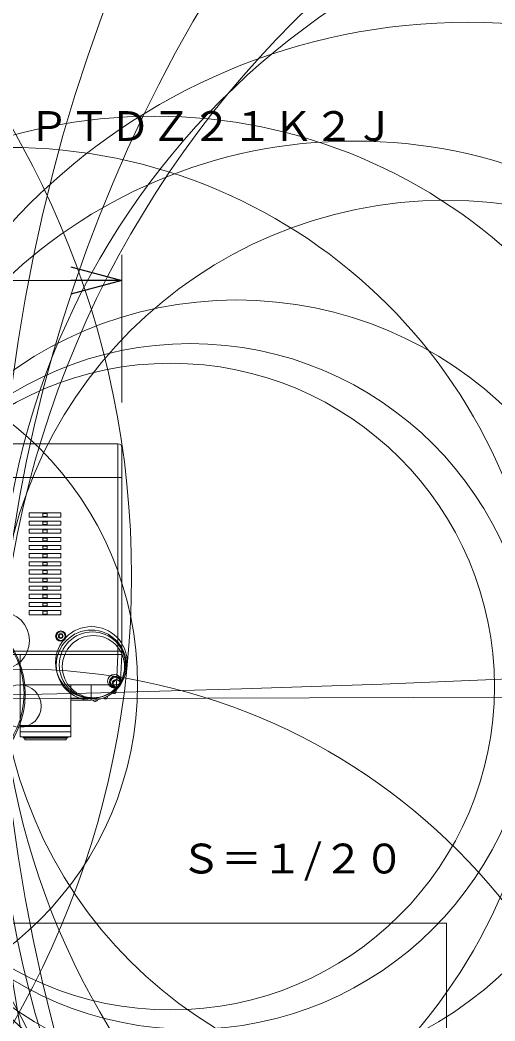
# Model space of a CAD drawing. Units: millimetres, scale not verified. Extents: x -8291 to 8336, y -215 to 16647.
# Drawn here: x 41.55 to 64.87, y 3.69 to 52.88 of the extents above; entities that cross this region are included whole.
import ezdxf
from ezdxf.enums import TextEntityAlignment as Align

# ---------------------------------------------------------------- set-up
doc = ezdxf.new("R2010")
doc.units = ezdxf.units.MM
doc.header["$LTSCALE"] = 0.125
doc.layers.add('0-0_0', color=7, linetype='Continuous')
doc.layers.add('0-3_TOUROKU', color=7, linetype='Continuous')
for name, color, linetype, lineweight in [('0-2_WAKU', 1, 'Continuous', 18), ('0-4_SUNPO', 3, 'Continuous', 18), ('0-5_GAIKEI', 1, 'Continuous', 18)]:
    doc.layers.add(name, color=color, linetype=linetype, lineweight=lineweight)
doc.styles.add('ＭＳ ゴシック', font='')
doc.styles.get('ＭＳ ゴシック').set_extended_font_data('MS Gothic')

# ---------------------------------------------------------------- blocks, each defined once
blk = doc.blocks.new('_Open30')
at = {"layer": '0-0_0'}
blk.add_line((0, 0), (-1, 0), dxfattribs=at)
blk.add_lwpolyline([(-1, 0.26795), (0, 0), (-1, -0.26795)], dxfattribs=at)
blk = doc.blocks.new('D3')
at = {"layer": '0-4_SUNPO'}
for p, q in [((71.0551, 347.5874), (71.0551, 354.8374)), ((111.0551, 347.5874), (111.0551, 354.8374)), ((73.5551, 353.5874), (108.5551, 353.5874))]:
    blk.add_line(p, q, dxfattribs=at)
at = {"layer": '0-4_SUNPO', "xscale": 2.5, "yscale": 2.5, "rotation": 180}
blk.add_blockref('_Open30', (71.0551, 353.5874), dxfattribs=at)
at = {"layer": '0-4_SUNPO', "xscale": 2.5, "yscale": 2.5}
blk.add_blockref('_Open30', (111.0551, 353.5874), dxfattribs=at)
at = {"layer": '0-4_SUNPO', "color": 7, "style": 'ＭＳ ゴシック'}
blk.add_text('800', height=1.833, dxfattribs=at).set_placement((89.1801, 354.2124), align=Align.BOTTOM_LEFT)

msp = doc.modelspace()

# ---------------------------------------------------------------- linework, layer by layer
at = {"layer": '0-2_WAKU', "color": 4}
for p in [(-62.5005, 8.4953), (62.4995, -56.5047)]:
    msp.add_line(p, (62.4995, 8.4953), dxfattribs=at)
at = {"layer": '0-5_GAIKEI', "color": 7}
for p, q in [((10.2545, 32.0535), (46.3545, 32.0535)), ((46.5545, 31.8535), (46.5545, 21.7035)), ((42.6775, 28.4861), (42.6775, 28.6208)), ((42.7025, 28.6228), (42.8566, 28.6228)), ((42.8815, 28.4861), (42.8815, 28.6208)), ((42.0076, 28.0524), (42.0076, 28.2545)), ((42.0076, 28.2545), (43.5515, 28.2545)), ((43.5515, 28.0524), (42.0076, 28.0524)), ((42.6775, 28.0861), (42.6775, 28.2208)), ((42.7025, 28.4841), (42.8566, 28.4841)), ((42.7025, 28.2228), (42.8566, 28.2228)), ((42.7025, 28.0841), (42.8566, 28.0841)), ((42.8815, 28.0861), (42.8815, 28.2208)), ((43.5515, 28.2545), (43.5515, 28.0524)), ((42.6775, 27.6861), (42.6775, 27.8208)), ((42.7025, 27.8228), (42.8566, 27.8228)), ((42.7025, 27.6841), (42.8566, 27.6841)), ((42.8815, 27.6861), (42.8815, 27.8208)), ((42.6775, 27.2861), (42.6775, 27.4208)), ((42.7025, 27.4228), (42.8566, 27.4228)), ((42.7025, 27.2841), (42.8566, 27.2841)), ((42.8815, 27.2861), (42.8815, 27.4208)), ((42.0076, 26.8524), (42.0076, 27.0545)), ((42.0076, 27.0545), (43.5515, 27.0545)), ((43.5515, 26.8524), (42.0076, 26.8524)), ((42.6775, 26.8861), (42.6775, 27.0208)), ((42.6775, 26.4861), (42.6775, 26.6208)), ((42.7025, 27.0228), (42.8566, 27.0228)), ((42.7025, 26.8841), (42.8566, 26.8841)), ((42.7025, 26.6228), (42.8566, 26.6228)), ((42.8815, 26.8861), (42.8815, 27.0208)), ((42.8815, 26.4861), (42.8815, 26.6208)), ((43.5515, 27.0545), (43.5515, 26.8524)), ((42.0076, 26.0524), (42.0076, 26.2545)), ((42.0076, 26.2545), (43.5515, 26.2545)), ((42.6775, 26.0861), (42.6775, 26.2208)), ((42.7025, 26.4841), (42.8566, 26.4841)), ((42.7025, 26.2228), (42.8566, 26.2228)), ((42.7025, 26.0841), (42.8566, 26.0841)), ((42.8815, 26.0861), (42.8815, 26.2208)), ((43.5515, 26.2545), (43.5515, 26.0524)), ((43.5515, 26.0524), (42.0076, 26.0524)), ((42.0076, 25.6524), (42.0076, 25.8545)), ((42.0076, 25.8545), (43.5515, 25.8545)), ((43.5515, 25.6524), (42.0076, 25.6524)), ((42.6775, 25.6861), (42.6775, 25.8208)), ((42.7025, 25.8228), (42.8566, 25.8228)), ((42.7025, 25.6841), (42.8566, 25.6841)), ((42.8815, 25.6861), (42.8815, 25.8208)), ((43.5515, 25.8545), (43.5515, 25.6524)), ((42.6775, 25.2861), (42.6775, 25.4208)), ((42.7025, 25.4228), (42.8566, 25.4228)), ((42.7025, 25.2841), (42.8566, 25.2841)), ((42.8815, 25.2861), (42.8815, 25.4208)), ((42.0076, 24.8524), (42.0076, 25.0545)), ((42.0076, 25.0545), (43.5515, 25.0545)), ((43.5515, 24.8524), (42.0076, 24.8524)), ((42.6775, 24.8861), (42.6775, 25.0208)), ((42.6775, 24.4861), (42.6775, 24.6208)), ((42.7025, 25.0228), (42.8566, 25.0228)), ((42.7025, 24.8841), (42.8566, 24.8841)), ((42.7025, 24.6228), (42.8566, 24.6228)), ((42.8815, 24.8861), (42.8815, 25.0208)), ((42.8815, 24.4861), (42.8815, 24.6208)), ((43.5515, 25.0545), (43.5515, 24.8524)), ((42.6775, 24.0861), (42.6775, 24.2208)), ((42.7025, 24.4841), (42.8566, 24.4841)), ((42.7025, 24.2228), (42.8566, 24.2228)), ((42.8815, 24.0861), (42.8815, 24.2208)), ((42.0076, 23.6524), (42.0076, 23.8545)), ((42.0076, 23.8545), (43.5515, 23.8545)), ((43.5515, 23.6524), (42.0076, 23.6524)), ((42.6775, 23.6861), (42.6775, 23.8208)), ((42.7025, 24.0841), (42.8566, 24.0841)), ((42.7025, 23.8228), (42.8566, 23.8228)), ((42.7025, 23.6841), (42.8566, 23.6841)), ((42.8815, 23.6861), (42.8815, 23.8208)), ((43.5515, 23.8545), (43.5515, 23.6524)), ((46.5545, 21.7034), (46.4859, 20.393)), ((41.5545, 20.2034), (41.5545, 18.2034)), ((44.0545, 20.2034), (44.0545, 18.2034)), ((46.4859, 20.393), (46.479, 20.2614)), ((45.0545, 19.4534), (44.0545, 19.4534)), ((41.5545, 18.1534), (41.5545, 17.6534)), ((44.0545, 17.6534), (44.0545, 18.1534)), ((41.5545, 17.6534), (44.0545, 17.6534))]:
    msp.add_line(p, q, dxfattribs=at)
at = {"layer": '0-5_GAIKEI'}
for p, q in [((46.3545, 21.7035), (46.3545, 32.0535)), ((10.0545, 30.4035), (46.5545, 30.4035)), ((10.0545, 21.8535), (46.5545, 21.8535)), ((46.5545, 21.7035), (10.0545, 21.7035)), ((10.2577, 21.7034), (46.5545, 21.7034)), ((41.5545, 21.7034), (41.5545, 20.2034)), ((46.2861, 20.2034), (46.3552, 21.7034)), ((41.5545, 20.2034), (46.2861, 20.2034)), ((45.0545, 20.2034), (45.0545, 19.4534)), ((46.2861, 20.2034), (46.2771, 20.0582)), ((46.2055, 19.8946), (46.2773, 19.8884)), ((46.2845, 19.9703), (46.2773, 19.8884)), ((44.0545, 19.5479), (45.0545, 19.5479)), ((41.5545, 18.2034), (44.0545, 18.2034)), ((41.7545, 18.2034), (41.7545, 18.1534)), ((42.8045, 18.2034), (42.8045, 18.1534)), ((43.8545, 18.1534), (43.8545, 18.2034)), ((44.0545, 18.1534), (41.5545, 18.1534)), ((41.5545, 17.9034), (44.0545, 17.9034)), ((41.6795, 17.6534), (41.7545, 17.5784)), ((43.892, 17.6159), (41.717, 17.6159)), ((41.7545, 17.5784), (43.8545, 17.5784)), ((41.792, 17.5784), (41.792, 17.5034)), ((41.792, 17.5034), (43.817, 17.5034)), ((43.817, 17.5784), (43.817, 17.5034)), ((43.8545, 17.5784), (43.9295, 17.6534))]:
    msp.add_line(p, q, dxfattribs=at)
at = {"layer": '0-5_GAIKEI', "color": 7}
for points in [[(42.0076, 28.6545), (43.5515, 28.6545), (43.5515, 28.4524), (42.0076, 28.4524)], [(42.0076, 27.8545), (43.5515, 27.8545), (43.5515, 27.6524), (42.0076, 27.6524)], [(42.0076, 27.4545), (43.5515, 27.4545), (43.5515, 27.2524), (42.0076, 27.2524)], [(42.0076, 26.6545), (43.5515, 26.6545), (43.5515, 26.4524), (42.0076, 26.4524)], [(42.0076, 25.4545), (43.5515, 25.4545), (43.5515, 25.2524), (42.0076, 25.2524)], [(42.0076, 24.6545), (43.5515, 24.6545), (43.5515, 24.4524), (42.0076, 24.4524)], [(42.0076, 24.2545), (43.5515, 24.2545), (43.5515, 24.0524), (42.0076, 24.0524)]]:
    msp.add_lwpolyline(points, close=True, dxfattribs=at)
for centre, radius in [((22.2489, 8333.0327), 8313.5778), ((17.7729, 1094.6018), 1075.1461), ((45.0545, 21.1754), 1.722), ((45.0545, 21.1753), 1.7219), ((46.2792, 20.2719), 0.2)]:
    msp.add_circle(centre, radius, dxfattribs=at)
at = {"layer": '0-5_GAIKEI'}
for centre, radius in [((123.6488, 24.4393), 83.1424), ((113.337, 16.5075), 72.9478), ((70.8641, 22.8358), 48.7745), ((2.7171, 25.5298), 44.3139), ((90.0849, 17.6572), 49.6673), ((77.74, 22.645), 37.1986), ((63.5775, 22.2907), 30.4796), ((48.1566, 22.0997), 26.0551), ((57.9543, 22.0813), 24.8526), ((40.9603, 20.2702), 26.3484), ((62.461, 22.1097), 21.9102), ((52.1838, 19.9958), 19.1248), ((49.9126, 20.1274), 16.851), ((30.9701, 20.2332), 16.3581), ((48.9535, 20.1193), 15.8923), ((37.4389, 19.7585), 4.372), ((37.4754, 19.7804), 4.2767), ((40.6038, 22.378), 1.4178), ((45.0581, 21.3079), 1.7599), ((43.5545, 22.6035), 0.2515), ((43.5545, 22.6035), 0.215), ((43.5545, 22.6035), 0.115), ((43.5545, 22.6034), 0.085), ((45.1066, 21.1813), 1.6245), ((45.1587, 21.1001), 1.5285), ((13.6582, -10.4111), 31.3866), ((41.5361, -9.4536), 30.429), ((46.1878, 20.3832), 0.337), ((41.5545, 19.1618), 1.0417), ((46.2216, 20.3407), 0.2827), ((46.2447, 20.3195), 0.2513), ((46.3062, 20.271), 0.1731)]:
    msp.add_circle(centre, radius, dxfattribs=at)
at = {"layer": '0-5_GAIKEI', "color": 7}
msp.add_arc((46.3545, 31.8535), 0.2, 0, 90, dxfattribs=at)
at = {"layer": '0-5_GAIKEI'}
for centre, radius, start, end in [((46.2861, 20.4034), 0.2, 270, 357), ((46.1528, 19.8993), 0.125, 236.54289, 355), ((46.1528, 19.8993), 0.05, 270.16131, 351.27081), ((45.2476, 19.5094), 0.125, 205.63813, 347.57925), ((45.2476, 19.5094), 0.05, 249.91182, 303.30556), ((45.7289, 19.6375), 0.125, 221.64742, 5.71116), ((45.7289, 19.6375), 0.05, 261.82368, 325.5349)]:
    msp.add_arc(centre, radius, start, end, dxfattribs=at)
at = {"layer": '0-5_GAIKEI', "color": 7}
for centre, start_param, end_param in [((42.7025, 28.6206), 4.712389, 6.1959188), ((42.8566, 28.6206), 3.2288591, 4.712389), ((42.7025, 28.4863), 0.0872665, 1.5707963), ((42.7025, 28.2206), 4.712389, 6.1959188), ((42.7025, 28.0863), 0.0872665, 1.5707963), ((42.8566, 28.4863), 1.5707963, 3.0543262), ((42.8566, 28.2206), 3.2288591, 4.712389), ((42.8566, 28.0863), 1.5707963, 3.0543262), ((42.7025, 27.8206), 4.712389, 6.1959188), ((42.7025, 27.6863), 0.0872665, 1.5707963), ((42.8566, 27.8206), 3.2288591, 4.712389), ((42.8566, 27.6863), 1.5707963, 3.0543262), ((42.7025, 27.4206), 4.712389, 6.1959188), ((42.7025, 27.2863), 0.0872665, 1.5707963), ((42.8566, 27.4206), 3.2288591, 4.712389), ((42.8566, 27.2863), 1.5707963, 3.0543262), ((42.7025, 27.0206), 4.712389, 6.1959188), ((42.7025, 26.8863), 0.0872665, 1.5707963), ((42.7025, 26.6206), 4.712389, 6.1959188), ((42.8566, 27.0206), 3.2288591, 4.712389), ((42.8566, 26.8863), 1.5707963, 3.0543262), ((42.8566, 26.6206), 3.2288591, 4.712389), ((42.7025, 26.4863), 0.0872665, 1.5707963), ((42.7025, 26.2206), 4.712389, 6.1959188), ((42.7025, 26.0863), 0.0872665, 1.5707963), ((42.8566, 26.4863), 1.5707963, 3.0543262), ((42.8566, 26.2206), 3.2288591, 4.712389), ((42.8566, 26.0863), 1.5707963, 3.0543262), ((42.7025, 25.8206), 4.712389, 6.1959188), ((42.7025, 25.6863), 0.0872665, 1.5707963), ((42.8566, 25.8206), 3.2288591, 4.712389), ((42.8566, 25.6863), 1.5707963, 3.0543262), ((42.7025, 25.4206), 4.712389, 6.1959188), ((42.7025, 25.2863), 0.0872665, 1.5707963), ((42.8566, 25.4206), 3.2288591, 4.712389), ((42.8566, 25.2863), 1.5707963, 3.0543262), ((42.7025, 25.0206), 4.712389, 6.1959188), ((42.7025, 24.8863), 0.0872665, 1.5707963), ((42.7025, 24.6206), 4.712389, 6.1959188), ((42.8566, 25.0206), 3.2288591, 4.712389), ((42.8566, 24.8863), 1.5707963, 3.0543262), ((42.8566, 24.6206), 3.2288591, 4.712389), ((42.7025, 24.4863), 0.0872665, 1.5707963), ((42.7025, 24.2206), 4.712389, 6.1959188), ((42.8566, 24.4863), 1.5707963, 3.0543262), ((42.8566, 24.2206), 3.2288591, 4.712389), ((42.7025, 24.0863), 0.0872665, 1.5707963), ((42.7025, 23.8206), 4.712389, 6.1959188), ((42.7025, 23.6863), 0.0872665, 1.5707963), ((42.8566, 24.0863), 1.5707963, 3.0543262), ((42.8566, 23.8206), 3.2288591, 4.712389), ((42.8566, 23.6863), 1.5707963, 3.0543262)]:
    msp.add_ellipse(centre, major_axis=(-0.025, 0), ratio=0.087489, start_param=start_param, end_param=end_param, dxfattribs=at)
at = {"layer": '0-5_GAIKEI'}
msp.add_ellipse((46.3195, 20.2422), major_axis=(0.1207, -0.089), ratio=0.196183, start_param=6.2831853, end_param=6.5406373, dxfattribs=at)

# ---------------------------------------------------------------- block references
at = {"layer": '0-4_SUNPO'}
msp.add_blockref('D3', (-64.5005, -313.5047), dxfattribs=at)

# ---------------------------------------------------------------- texts
at = {"layer": '0-3_TOUROKU', "style": 'ＭＳ ゴシック'}
for s, p in [('ＰＴＤＺ２１Ｋ２Ｊ', (41.9661, 46.4953)), ('Ｓ＝１/２０', (49.4328, 10.4953))]:
    msp.add_text(s, height=1.466, dxfattribs=at).set_placement(p, align=Align.BOTTOM_LEFT)

doc.saveas('drawing.dxf')
